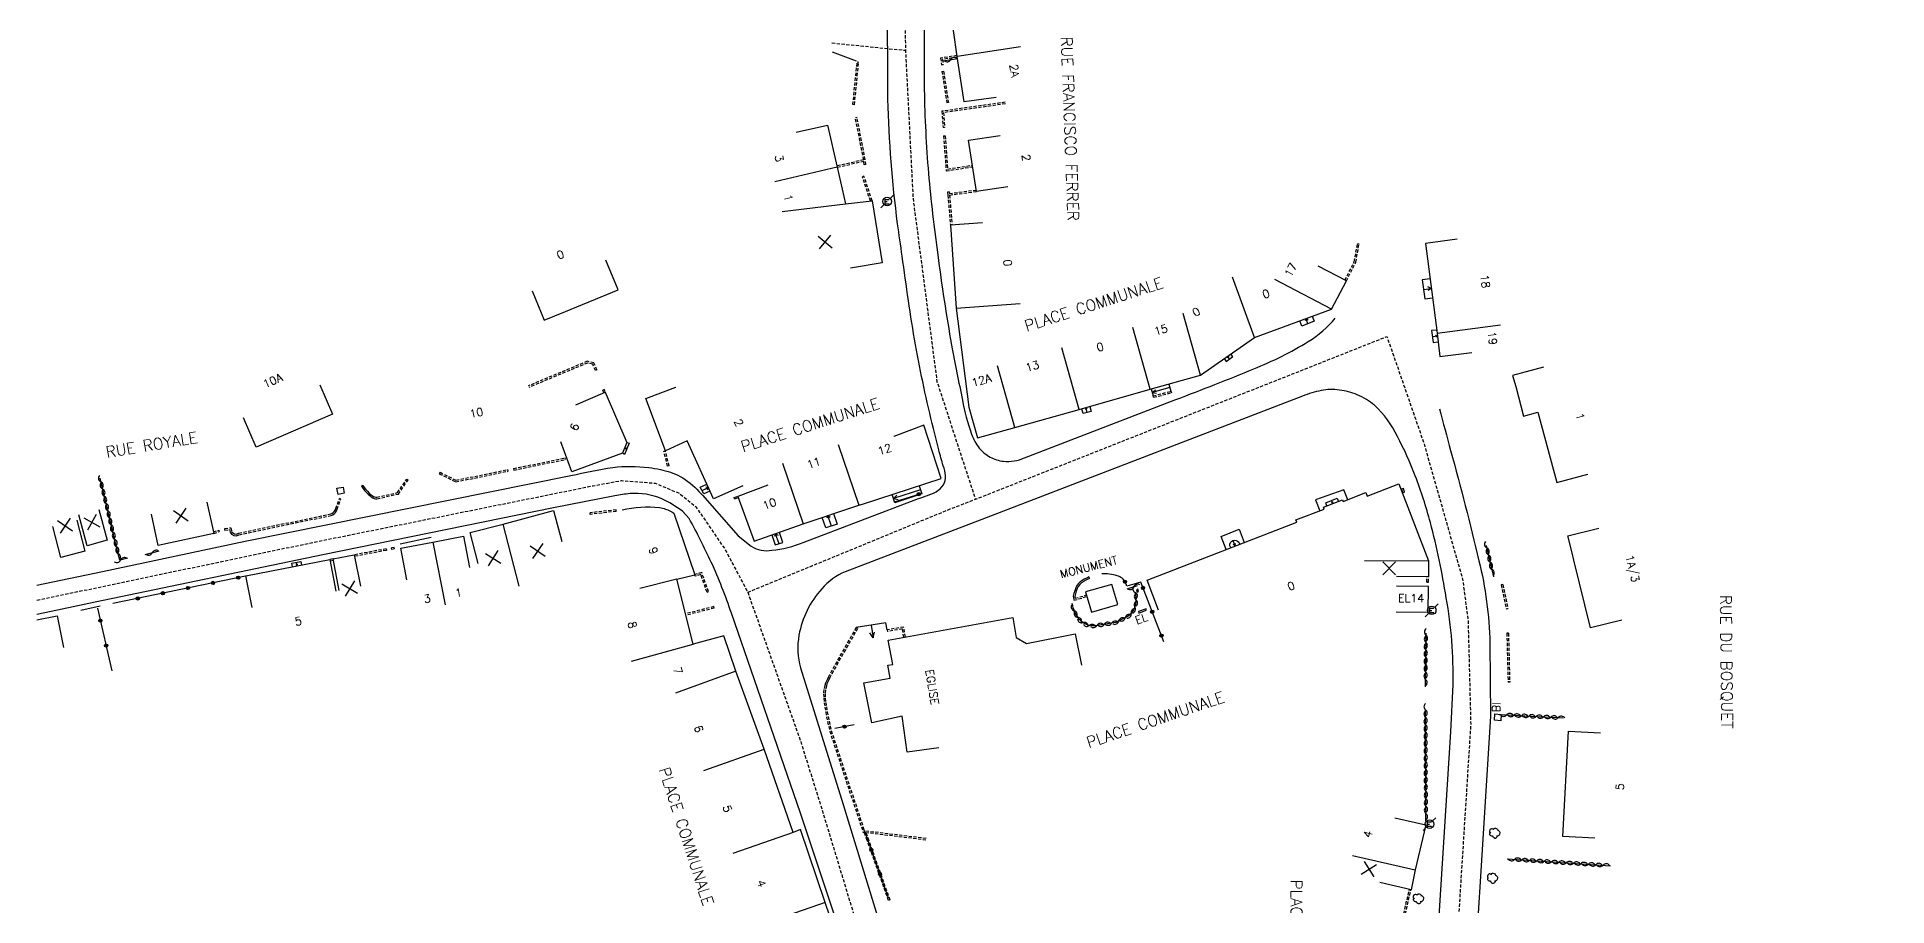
# Model space of a CAD drawing. Header units: millimetres. Extents: x 147000 to 148000, y 130000 to 131001.
# Drawn here: x 147000 to 147288.9, y 130602.6 to 130738.3 of the extents above; entities that cross this region are included whole.
import ezdxf
from ezdxf.enums import TextEntityAlignment as Align

# ---------------------------------------------------------------- set-up
doc = ezdxf.new("R2010")
doc.units = ezdxf.units.MM
doc.linetypes.add('DASHED', pattern=[0.75, 0.5, -0.25])
doc.layers.get('0').update_dxf_attribs({"linetype": 'CONTINUOUS'})
for name, color, linetype in [('W0001', 6, 'DASHED'), ('W0008', 7, 'CONTINUOUS'), ('W0100', 7, 'CONTINUOUS'), ('W0112', 1, 'DASHED'), ('W0300', 7, 'CONTINUOUS'), ('W0310', 3, 'CONTINUOUS'), ('W0322', 7, 'CONTINUOUS'), ('W0471', 7, 'CONTINUOUS'), ('W0984', 7, 'CONTINUOUS'), ('W0989', 7, 'CONTINUOUS'), ('W0991', 7, 'CONTINUOUS'), ('W1102', 7, 'CONTINUOUS')]:
    doc.layers.add(name, color=color, linetype=linetype)
doc.styles.get("Standard").update_dxf_attribs({"font": 'romans.shx', "width": 0.85})

# ---------------------------------------------------------------- blocks, each defined once
blk = doc.blocks.new('T471')
for p, q in [((-0.333334, 0.333334), (-0.333334, -0.333334)), ((-0.333334, 0.333334), (0.333334, 0.333334)), ((-0.333334, 0), (0, 0)), ((0.500001, 0.500001), (1.000002, 1.000002)), ((-0.500001, -0.500001), (-1.000002, -1.000002)), ((-0.333334, -0.333334), (0.333334, -0.333334))]:
    blk.add_line(p, q)
blk.add_ellipse((0, 0), major_axis=(0.471405, 0.471405), ratio=1, start_param=5.4977871438, end_param=11.780972451)
blk = doc.blocks.new('T300')
for p, q in [((-0.8, 0.51), (-0.86, 0.34)), ((-0.86, 0.34), (-0.86, 0.17)), ((-0.86, 0.17), (-0.74, 0.06)), ((-0.69, 0.63), (-0.8, 0.51)), ((-0.8, -0.06), (-0.74, 0.06)), ((-0.74, 0.06), (-0.69, 0.11)), ((-0.57, 0.69), (-0.69, 0.63)), ((-0.46, 0.69), (-0.57, 0.69)), ((-0.29, 0.63), (-0.46, 0.69)), ((-0.29, 0.63), (-0.17, 0.74)), ((-0.23, 0.57), (-0.29, 0.63)), ((-0.17, 0.74), (-0.06, 0.8)), ((-0.06, 0.8), (0.06, 0.8)), ((0.06, 0.8), (0.23, 0.74)), ((0.23, 0.74), (0.34, 0.63)), ((0.34, 0.63), (0.4, 0.51)), ((0.46, 0.46), (0.34, 0.46)), ((0.4, 0.51), (0.4, 0.46)), ((0.57, 0.4), (0.46, 0.46)), ((0.57, 0.4), (0.69, 0.29)), ((0.69, 0.29), (0.74, 0.17)), ((0.74, 0.06), (0.69, -0.17)), ((0.74, 0.17), (0.74, 0.06)), ((-0.8, -0.17), (-0.8, -0.06)), ((-0.8, -0.23), (-0.8, -0.17)), ((-0.74, -0.34), (-0.8, -0.23)), ((-0.69, -0.4), (-0.74, -0.34)), ((-0.51, -0.46), (-0.69, -0.4)), ((-0.4, -0.46), (-0.51, -0.46)), ((-0.4, -0.46), (-0.34, -0.46)), ((-0.34, -0.46), (-0.34, -0.4)), ((-0.34, -0.51), (-0.34, -0.46)), ((-0.29, -0.63), (-0.34, -0.51)), ((-0.17, -0.74), (-0.29, -0.63)), ((-0.06, -0.8), (-0.17, -0.74)), ((0.06, -0.8), (-0.06, -0.8)), ((0.17, -0.74), (0.06, -0.8)), ((0.23, -0.69), (0.17, -0.74)), ((0.29, -0.46), (0.23, -0.46)), ((0.29, -0.63), (0.23, -0.69)), ((0.46, -0.4), (0.29, -0.46)), ((0.34, -0.51), (0.29, -0.63)), ((0.34, -0.51), (0.34, -0.46)), ((0.57, -0.34), (0.46, -0.4)), ((0.63, -0.29), (0.57, -0.34)), ((0.69, -0.17), (0.63, -0.29))]:
    blk.add_line(p, q)
blk = doc.blocks.new('t112o')
at = {"color": 0, "linetype": 'Continuous'}
for p, q in [((-0.5, 0.5), (0.5, 0.5)), ((-0.5, -0.5), (-0.5, 0.5)), ((0.5, 0.5), (0.5, -0.5)), ((0.5, -0.5), (-0.5, -0.5))]:
    blk.add_line(p, q, dxfattribs=at)
blk = doc.blocks.new('t322o')
at = {"color": 0, "linetype": 'Continuous'}
for radius in [0.25, 0.15]:
    blk.add_circle((0, 0), radius, dxfattribs=at)
blk = doc.blocks.new('t310o')
at = {"color": 0, "linetype": 'Continuous'}
for centre, start, end in [((-0.5, 0.38), 216.8699, 323.1304), ((0.5, -0.37), 36.8699, 143.1303)]:
    blk.add_arc(centre, 0.625, start, end, dxfattribs=at)
blk = doc.blocks.new('t991o')
at = {"color": 0, "linetype": 'Continuous'}
for p, q in [((-1, 1), (1, -1)), ((-1, -1), (1, 1))]:
    blk.add_line(p, q, dxfattribs=at)

msp = doc.modelspace()

# ---------------------------------------------------------------- linework, layer by layer
at = {"layer": 'W0001'}
msp.add_line((147124.16, 130737.41), (147135.64, 130736.25), dxfattribs=at)
at = {"layer": 'W0001', "flags": 128}
for points in [[(147128.5, 130798.03), (147133.36, 130773.48), (147135.37, 130754.71), (147135.64, 130736.25), (147136.82, 130713.1), (147138.49, 130700.29), (147140.55, 130684.56), (147146.56, 130666.15), (147146.56, 130666.15)], [(147111.01, 130651.63), (147121.13, 130655.8), (147142.62, 130664.64), (147146.56, 130666.15), (147198.11, 130686.52), (147210.84, 130691.57), (147216.62, 130674.86), (147222.65, 130653.67), (147223.51, 130647.25), (147223.92, 130631.06), (147219.68, 130563.87), (147217.6, 130531.23), (147216.89, 130520.39)], [(147000, 130650.4), (147043.08, 130659.42), (147086.83, 130668.26), (147091.29, 130669.08), (147096.56, 130668.67), (147100.32, 130667.08), (147102.91, 130664.98), (147107.42, 130658.4), (147111.01, 130651.63), (147119.23, 130628.47), (147122.57, 130617.8), (147134.01, 130580.05), (147140.06, 130557.1), (147144.16, 130541.82), (147148.29, 130523.99), (147149.22, 130512.38), (147148.6, 130501.72), (147150.24, 130461.41), (147150.95, 130447.1), (147153.16, 130446.35), (147154.87, 130422.14), (147154.87, 130422.14)]]:
    msp.add_lwpolyline(points, dxfattribs=at)
at = {"layer": 'W0008'}
for p, q in [((147127.98, 130734.57), (147124.23, 130735.96)), ((147061.55, 130660.16), (147056.73, 130659.15))]:
    msp.add_line(p, q, dxfattribs=at)
at = {"layer": 'W0008', "flags": 128}
for points in [[(147173.4, 130805.66), (147154.2, 130801.66), (147140.78, 130799), (147133.88, 130797.5, 0.086), (147133.16, 130797.19, 0.1177), (147132.26, 130796.28, 0.0421), (147131.9, 130795.48, -0.0051), (147134.35, 130783.51, -0.0158), (147136.99, 130766.97, -0.0216), (147138.37, 130750.75, -0.0053), (147138.58, 130730.1, 0.0168), (147139.23, 130717.03, 0.0119), (147140.68, 130704.31, 0.0119), (147142.85, 130690.2, 0.0057), (147144.55, 130681.63, 0.0424), (147145.95, 130676.33, 0.0799), (147147.17, 130674.13, 0.0948), (147148.86, 130672.75, 0.0966), (147150.94, 130672.08, 0.1195), (147154.22, 130672.6), (147177.89, 130681.72, 0.0074), (147190.03, 130686.52, 0.0452), (147198.55, 130690.8, 0.086044), (147202.77, 130694.43, 0.056728)], [(147000, 130652.73), (147010.25, 130654.9), (147032.53, 130659.63), (147083.39, 130669.85, -0.0199), (147089.95, 130671.12, -0.0614), (147095.54, 130671.11, -0.0225), (147097.37, 130670.79, -0.069), (147100.45, 130669.72, -0.077), (147103.39, 130667.38), (147103.96, 130666.79), (147109.52, 130660.45), (147111.56, 130658.81, 0.19), (147114.79, 130658.2, 0.0705), (147119.67, 130659.41), (147137.66, 130666.27, 0.0437), (147140.44, 130667.34, 0.1261), (147141.56, 130668.41, 0.141), (147141.9, 130669.84, 0.073), (147141.53, 130671.37, -0.0042), (147140.83, 130673.89, -0.0063), (147140.01, 130677.18, -0.0149), (147137.2, 130690.27, -0.0086), (147135.13, 130704.12, -0.0024), (147134.42, 130709.17, -0.0265), (147132.9, 130728.6, 0.0011), (147132.74, 130752.81, 0.0217)], [(147216.93, 130568.19), (147220.84, 130629.86), (147221.16, 130637.21, 0.0509), (147220.09, 130650.79, 0.0264), (147217.62, 130662.51, 0.0252), (147215.26, 130669.8, 0.031), (147212.47, 130675.97, 0.0935), (147208.9, 130680.83, 0.0782), (147206.21, 130682.47, 0.0671), (147203.42, 130683.21, 0.0755), (147200.56, 130683.14, 0.047), (147197.67, 130682.25), (147147.59, 130663.02), (147126.24, 130654.84, 0.1164), (147122.58, 130652.18, 0.0699), (147120.28, 130648.8, 0.0723), (147119.01, 130644.93, 0.1181), (147119.25, 130639.82), (147125.93, 130618.48), (147136.38, 130584.38)], [(147219.04, 130680.29, -0.001145), (147220.77, 130673.75, -0.0104), (147225.21, 130656.55, -0.0529), (147226.93, 130643.71), (147227.01, 130632.25), (147223.53, 130576.53), (147222.43, 130559.54), (147220.94, 130535.35, 0.0935), (147221.12, 130531.6, 0.1585), (147223.61, 130528.57, 0.0817), (147226.69, 130527.13, 0.0522), (147230.04, 130526.56, 0.0442), (147236.29, 130526.78, 0.0282), (147251.25, 130529.28, 0.0148), (147270.74, 130534.34), (147286.55, 130538.8, 0.0214), (147313.38, 130547.9, 0.0038), (147339.88, 130558.23), (147355.93, 130564.57), (147383.97, 130575, 0.009031), (147413.03, 130585.82)], [(147100.81, 130664.28, 0.0506), (147097.57, 130666.23, 0.1197), (147092.62, 130667.04, 0.0294), (147090.27, 130666.68), (147080.66, 130664.82), (147044.62, 130657.5), (147009.08, 130650.1), (147002.2, 130648.64), (147000, 130648.17, 0.1274)], [(147000, 130564.07, 0.013057), (147001.47, 130563.91, 0.0527), (147010.52, 130564.45), (147052.98, 130570.43), (147057.87, 130571.06), (147090.09, 130575.68), (147094.3, 130576.27), (147111.16, 130578.67, 0.0247), (147116.37, 130579.58, 0.0911), (147121.1, 130581.56, 0.0731), (147123.6, 130583.94, 0.0448), (147125.56, 130586.97, 0.1555), (147126.84, 130591.73), (147126.28, 130596.09), (147119.22, 130617.13), (147108.46, 130648.36, 0.0246), (147105.31, 130656.34, 0.0146), (147101.86, 130663.16), (147100.81, 130664.28), (147100.81, 130664.28)]]:
    msp.add_lwpolyline(points, format="xyb", dxfattribs=at)
for points in [[(147204.72, 130666.09), (147204.09, 130667.65), (147199.7, 130666.08), (147200.36, 130664.36), (147200.36, 130664.36)], [(147185.74, 130658.29), (147184.94, 130660.35), (147187.74, 130661.46), (147188.54, 130659.38), (147188.54, 130659.38)]]:
    msp.add_lwpolyline(points, dxfattribs=at)
at = {"layer": 'W0100'}
for p, q in [((147216.55, 130698.93), (147217.77, 130699.08)), ((147217.77, 130699.08), (147217.21, 130699.3)), ((147217.77, 130699.08), (147217.29, 130698.73)), ((147198.2, 130694.37), (147198.06, 130694.01)), ((147198.5, 130693.57), (147198.2, 130694.37)), ((147198.2, 130694.37), (147198.54, 130694.18)), ((147217.94, 130691.56), (147218.72, 130691.66)), ((147218.72, 130691.66), (147218.43, 130691.75)), ((147218.72, 130691.66), (147218.46, 130691.49)), ((147185.94, 130688.47), (147185.91, 130688.22)), ((147186.25, 130688.04), (147185.94, 130688.47)), ((147185.94, 130688.47), (147186.19, 130688.42)), ((147176.95, 130683.58), (147174.19, 130682.81)), ((147176.79, 130684.15), (147177.11, 130683.02)), ((147174.03, 130683.39), (147174.33, 130682.31)), ((147174.19, 130682.81), (147174.7, 130683.22)), ((147174.19, 130682.81), (147174.84, 130682.73)), ((147163.81, 130680.46), (147163.76, 130680.19)), ((147164.02, 130679.71), (147163.81, 130680.46)), ((147163.81, 130680.46), (147164, 130680.26)), ((147091.8, 130674.17), (147092.01, 130674.26)), ((147092.11, 130674.04), (147091.8, 130674.17)), ((147091.8, 130674.17), (147091.88, 130673.96)), ((147103.87, 130667.52), (147104.86, 130667.97)), ((147104.86, 130667.97), (147104.37, 130667.75)), ((147104.86, 130667.97), (147104.45, 130668.06)), ((147104.86, 130667.97), (147104.66, 130667.6)), ((147137.97, 130667.64), (147133.77, 130666.25)), ((147133.77, 130666.25), (147134.3, 130666.81)), ((147133.77, 130666.25), (147134.52, 130666.12)), ((147123.53, 130663.61), (147123.37, 130663.2)), ((147124.08, 130661.98), (147123.53, 130663.61)), ((147123.53, 130663.61), (147123.9, 130663.38)), ((147202.18, 130665.96), (147202.37, 130665.48)), ((147202.37, 130665.48), (147202.19, 130665.66)), ((147202.37, 130665.48), (147202.38, 130665.73)), ((147115.35, 130660.78), (147115.18, 130660.33)), ((147115.9, 130659.22), (147115.35, 130660.78)), ((147115.35, 130660.78), (147115.76, 130660.53)), ((147186.79, 130659.7), (147187.13, 130658.83)), ((147187.13, 130658.83), (147186.83, 130659.12)), ((147187.13, 130658.83), (147187.16, 130659.25)), ((147040.61, 130655.74), (147040.46, 130655.96)), ((147040.5, 130656.3), (147040.61, 130655.74)), ((147040.61, 130655.74), (147040.67, 130656)), ((147130.27, 130646.48), (147130.58, 130644.51)), ((147130.58, 130644.51), (147130.08, 130645.29)), ((147130.58, 130644.51), (147130.8, 130645.41))]:
    msp.add_line(p, q, dxfattribs=at)
at = {"layer": 'W0100', "flags": 128}
for points in [[(147149.78, 130728.89), (147144.83, 130728.19), (147143.7, 130735.31), (147142.55, 130743.42), (147141.71, 130750.19), (147146.66, 130750.89), (147146.66, 130750.89)], [(147118.58, 130723.46), (147123.45, 130724.59), (147124.97, 130717.99), (147126.29, 130712.26), (147130.42, 130712.76), (147132.02, 130703.06), (147127.08, 130702.25), (147127.08, 130702.25)], [(147151.65, 130714.95), (147146.71, 130714.2), (147145.49, 130722.22), (147150.43, 130722.97), (147150.43, 130722.97)], [(147147.65, 130709.31), (147142.66, 130708.96), (147143.56, 130696.01), (147145.54, 130680.54), (147146.89, 130675.73), (147152.7, 130677.36), (147162.75, 130680.15), (147173.86, 130683.34), (147181.74, 130685.51), (147190.14, 130691.42), (147202.19, 130695.83), (147204.5, 130700.25), (147200.07, 130702.56), (147200.07, 130702.56)], [(147221.82, 130706.74), (147216.86, 130706.1), (147218.66, 130692.1), (147219.12, 130688.44), (147224.08, 130689.05), (147224.08, 130689.05)], [(147077.32, 130698.72), (147079.23, 130694.1), (147082.55, 130695.48), (147090.76, 130698.87), (147088.85, 130703.49), (147088.85, 130703.49)], [(147217.58, 130700.57), (147216.33, 130700.41), (147216.78, 130697.45), (147217.96, 130697.6), (147217.96, 130697.6)], [(147199.18, 130694.73), (147199.46, 130693.97), (147197.53, 130693.17), (147197.22, 130694.01), (147197.22, 130694.01)], [(147218.6, 130692.58), (147217.82, 130692.48), (147218.05, 130690.64), (147218.83, 130690.74), (147218.83, 130690.74)], [(147185.43, 130688.11), (147185.74, 130687.66), (147186.75, 130688.42), (147186.46, 130688.83), (147186.46, 130688.83)], [(147235.3, 130686.79), (147230.47, 130685.48), (147230.95, 130683.74), (147232.19, 130679.15), (147234.41, 130679.76), (147237.39, 130668.78), (147242.22, 130670.09), (147242.22, 130670.09)], [(147044.15, 130684.03), (147046.14, 130679.44), (147034.21, 130674.29), (147032.23, 130678.88), (147032.23, 130678.88)], [(147110.22, 130668.26), (147105.66, 130666.21), (147101.56, 130675.29), (147098.15, 130673.71), (147095.11, 130681.9), (147099.79, 130683.64), (147099.79, 130683.64)], [(147084.17, 130680.91), (147088.76, 130682.88), (147092.14, 130675), (147091.45, 130673.34), (147083.54, 130670.42), (147081.81, 130675.11), (147081.81, 130675.11)], [(147164.41, 130680.63), (147164.64, 130679.86), (147163.41, 130679.55), (147163.2, 130680.28), (147163.2, 130680.28)], [(147092.14, 130675), (147092.49, 130674.91), (147091.74, 130673.17), (147091.45, 130673.34), (147091.45, 130673.34)], [(147105.11, 130667.42), (147104.15, 130666.98), (147103.59, 130668.06), (147104.61, 130668.52), (147104.61, 130668.52)], [(147137.76, 130668.27), (147138.18, 130667.01), (147133.97, 130665.62), (147133.56, 130666.89), (147133.56, 130666.89)], [(147175.18, 130648.84), (147173.38, 130653.5), (147196.75, 130662.56), (147196.61, 130662.94), (147201.02, 130664.61), (147200.91, 130664.91), (147203.89, 130666.07), (147204.01, 130665.81), (147207.52, 130667.23), (147207.75, 130666.65), (147212.7, 130668.54), (147217.34, 130656.54), (147217.32, 130654.04), (147212.32, 130654.07), (147212.32, 130654.07)], [(147201.46, 130665.13), (147201.28, 130665.59), (147203.08, 130666.33), (147203.28, 130665.83), (147203.28, 130665.83)], [(147009.68, 130664.58), (147010.97, 130659.75), (147007.81, 130658.9), (147006.52, 130663.74), (147006.52, 130663.74)], [(147026.54, 130665.69), (147027.61, 130660.81), (147018.93, 130658.92), (147017.87, 130663.81), (147017.87, 130663.81)], [(147068.92, 130656.11), (147067.65, 130660.95), (147072.79, 130662.28), (147080.69, 130664.38), (147081.96, 130659.54), (147081.96, 130659.54)], [(147124.4, 130663.91), (147124.97, 130662.26), (147123.18, 130661.7), (147122.63, 130663.31), (147122.63, 130663.31)], [(147006.22, 130662.89), (147007.48, 130658.06), (147003.72, 130657.07), (147002.46, 130661.91), (147002.46, 130661.91)], [(147057.77, 130653.59), (147056.82, 130658.5), (147061.84, 130659.47), (147066.61, 130660.4), (147067.56, 130655.49), (147067.56, 130655.49)], [(147114.78, 130660.58), (147115.31, 130659.05), (147116.49, 130659.39), (147115.94, 130660.99), (147115.94, 130660.99)], [(147247.51, 130647.28), (147242.65, 130646.07), (147240.03, 130656.64), (147239.74, 130657.79), (147239.08, 130660.45), (147243.94, 130661.66), (147243.94, 130661.66)], [(147047.2, 130651.93), (147046.25, 130656.84), (147049.54, 130657.48), (147050.5, 130652.57), (147050.5, 130652.57)], [(147033.59, 130649.28), (147032.64, 130654.19), (147045.73, 130656.74), (147046.69, 130651.83), (147046.69, 130651.83)], [(147039.92, 130655.6), (147039.81, 130656.16), (147041.19, 130656.44), (147041.3, 130655.87), (147041.3, 130655.87)], [(147114.8, 130595.75), (147116.42, 130591.02), (147126.1, 130594.33), (147123.12, 130603.22), (147119.27, 130614.57), (147118.12, 130614.15), (147113.56, 130627.14), (147109.12, 130639.3), (147107.27, 130644.85), (147102.49, 130643.54), (147099.94, 130653.67), (147102.72, 130654.38), (147102.72, 130654.38)], [(147167.89, 130652.87), (147163.78, 130651.71), (147164.71, 130648.54), (147168.82, 130649.7), (147167.89, 130652.87), (147167.89, 130652.87)], [(147172.05, 130651.74), (147171.93, 130652.11), (147171.73, 130652.03), (147171.85, 130651.67), (147172.05, 130651.74), (147172.05, 130651.74)], [(147212.29, 130648.58), (147217.29, 130648.53), (147217.33, 130652.55), (147212.33, 130652.6), (147212.33, 130652.6)], [(147172.08, 130648.38), (147173.24, 130648.82), (147173.21, 130649.05), (147172.05, 130648.61), (147172.08, 130648.38), (147172.08, 130648.38)], [(147000, 130647.31), (147003.16, 130647.94), (147004.13, 130643.03), (147004.13, 130643.03)], [(147132.78, 130645.76), (147132.59, 130646.85), (147127.94, 130646.12), (147127.94, 130646.12)], [(147140.83, 130627.35), (147135.88, 130626.69), (147135.12, 130632.3), (147130.39, 130631.27), (147129.15, 130637.51), (147133.27, 130638.23), (147132.9, 130640.23), (147133.67, 130640.36), (147132.95, 130644.15), (147152.43, 130647.7), (147152.94, 130644.58), (147154.56, 130643.61), (147162.12, 130645.13), (147163.11, 130640.23), (147163.11, 130640.23)], [(147243.3, 130613.22), (147238.31, 130613.48), (147239.18, 130629.97), (147244.17, 130629.7), (147244.17, 130629.7)], [(147212.05, 130616.42), (147216.92, 130615.3), (147215.22, 130608.31), (147214.6, 130605.18), (147209.72, 130606.3), (147209.72, 130606.3)]]:
    msp.add_lwpolyline(points, dxfattribs=at)
for points in [[(147114.13, 130668.33), (147109.44, 130666.61), (147112.02, 130659.59), (147119.65, 130662.31), (147128.38, 130665.24, -0.0375), (147128.55, 130665.28, 0.0182), (147128.94, 130665.37), (147141.23, 130669.41), (147138.53, 130677.7), (147133.84, 130675.98), (147133.84, 130675.98)], [(147091.4, 130664.49, -0.0898), (147097.23, 130664.87, -0.0409), (147098.18, 130664.62, -0.0379), (147099.48, 130664.01), (147102.72, 130654.38), (147102.72, 130654.38)], [(147186.43, 130658.56), (147186.29, 130658.9, -0.7471), (147187.7, 130659.45), (147187.84, 130659.11), (147187.84, 130659.11)]]:
    msp.add_lwpolyline(points, format="xyb", dxfattribs=at)
msp.add_lwpolyline([(147213.56, 130667.27), (147213.4, 130667.82), (147213.11, 130667.74), (147213.11, 130667.74), (147213.27, 130667.19)], close=True, dxfattribs=at)
at = {"layer": 'W0112'}
for p, q in [((147127.43, 130727.77), (147128.09, 130734.43)), ((147127.67, 130727.75), (147128.34, 130734.4)), ((147128.09, 130734.43), (147128.34, 130734.4)), ((147143.68, 130735.44), (147141.12, 130735.04)), ((147141.12, 130735.04), (147141.28, 130734.01)), ((147141.28, 130734.01), (147141.53, 130734.05)), ((147141.34, 130732.95), (147141.58, 130732.99)), ((147141.34, 130732.95), (147142.1, 130728.06)), ((147143.72, 130735.19), (147141.41, 130734.83)), ((147141.41, 130734.83), (147141.53, 130734.05)), ((147141.58, 130732.99), (147142.35, 130728.1)), ((147127.67, 130727.75), (147127.43, 130727.77)), ((147151.21, 130728.14), (147141.31, 130726.74)), ((147151.24, 130727.89), (147141.57, 130726.52)), ((147142.35, 130728.1), (147142.1, 130728.06)), ((147128.07, 130725.74), (147127.82, 130725.69)), ((147129.12, 130719.15), (147127.82, 130725.69)), ((147129.36, 130719.2), (147128.07, 130725.74)), ((147141.31, 130726.74), (147141.51, 130724.18)), ((147141.75, 130724.2), (147141.51, 130724.18)), ((147141.57, 130726.52), (147141.75, 130724.2)), ((147141.59, 130722.89), (147141.84, 130722.9)), ((147141.59, 130722.89), (147142, 130717.43)), ((147141.84, 130722.9), (147142.23, 130717.72)), ((147129.12, 130719.15), (147124.93, 130718.18)), ((147129.15, 130718.9), (147124.98, 130717.94)), ((147129.21, 130718.37), (147129.15, 130718.9)), ((147129.46, 130718.4), (147129.21, 130718.37)), ((147129.46, 130718.4), (147129.36, 130719.2)), ((147142.23, 130717.72), (147146.08, 130718.31)), ((147129.15, 130716.6), (147128.91, 130716.52)), ((147130.17, 130712.73), (147128.91, 130716.52)), ((147130.42, 130712.76), (147129.15, 130716.6)), ((147142, 130717.43), (147146.12, 130718.06)), ((147142.48, 130714.14), (147142.23, 130714.12)), ((147142.23, 130714.12), (147142.27, 130713.63)), ((147142.27, 130713.63), (147142.66, 130708.96)), ((147142.48, 130714.14), (147142.5, 130713.91)), ((147142.5, 130713.91), (147146.67, 130714.44)), ((147142.52, 130713.66), (147146.71, 130714.2)), ((147142.52, 130713.66), (147142.92, 130708.98)), ((147205.73, 130703.25), (147206.25, 130706.1)), ((147205.97, 130703.17), (147206.49, 130706.06)), ((147206.25, 130706.1), (147206.49, 130706.06)), ((147204.28, 130700.36), (147205.73, 130703.25)), ((147204.5, 130700.25), (147205.97, 130703.17)), ((147085.95, 130687.7), (147076.72, 130683.85)), ((147085.97, 130687.43), (147076.82, 130683.62)), ((147086.98, 130687.45), (147085.95, 130687.7)), ((147086.8, 130687.23), (147085.97, 130687.43)), ((147087.22, 130686.24), (147086.8, 130687.23)), ((147087.45, 130686.34), (147086.98, 130687.45)), ((147087.45, 130686.34), (147087.22, 130686.24)), ((147088.63, 130683.28), (147088.39, 130683.2)), ((147088.53, 130682.79), (147088.39, 130683.2)), ((147088.76, 130682.88), (147088.63, 130683.28)), ((147174.33, 130682.31), (147177.11, 130683.02)), ((147174.39, 130682.07), (147174.33, 130682.31)), ((147174.39, 130682.07), (147177.17, 130682.78)), ((147177.11, 130683.02), (147177.17, 130682.78)), ((147074.43, 130670.95), (147082.47, 130672.61)), ((147074.48, 130670.7), (147082.52, 130672.37)), ((147082.52, 130672.37), (147082.47, 130672.61)), ((147097.91, 130673.65), (147098.15, 130673.71)), ((147098.49, 130671.32), (147097.91, 130673.65)), ((147098.73, 130671.38), (147098.15, 130673.71)), ((147056.29, 130667.19), (147057.75, 130669.3)), ((147056.44, 130666.97), (147057.95, 130669.16)), ((147057.75, 130669.3), (147057.95, 130669.16)), ((147062.95, 130670.37), (147062.83, 130670.15)), ((147062.83, 130670.15), (147065.41, 130668.87)), ((147062.95, 130670.37), (147065.44, 130669.13)), ((147065.41, 130668.87), (147073.57, 130670.53)), ((147065.44, 130669.13), (147073.52, 130670.78)), ((147073.57, 130670.53), (147073.52, 130670.78)), ((147074.43, 130670.95), (147074.48, 130670.7)), ((147098.73, 130671.38), (147098.49, 130671.32)), ((147046.66, 130664.69), (147047.23, 130666.25)), ((147046.89, 130664.61), (147047.46, 130666.17)), ((147047.46, 130666.17), (147047.23, 130666.25)), ((147050.88, 130668.3), (147050.68, 130668.15)), ((147050.68, 130668.15), (147050.92, 130667.84)), ((147050.88, 130668.3), (147051.11, 130668)), ((147050.92, 130667.84), (147051.16, 130667.54)), ((147051.11, 130668), (147051.35, 130667.7)), ((147051.16, 130667.54), (147051.42, 130667.24)), ((147051.35, 130667.7), (147051.6, 130667.41)), ((147051.42, 130667.24), (147051.7, 130666.95)), ((147051.6, 130667.41), (147051.87, 130667.13)), ((147051.7, 130666.95), (147052.01, 130666.68)), ((147051.87, 130667.13), (147052.17, 130666.87)), ((147052.01, 130666.68), (147052.21, 130666.52)), ((147052.17, 130666.87), (147052.36, 130666.72)), ((147052.21, 130666.52), (147052.43, 130666.38)), ((147052.36, 130666.72), (147052.55, 130666.6)), ((147052.43, 130666.38), (147052.65, 130666.28)), ((147052.55, 130666.6), (147052.73, 130666.52)), ((147052.65, 130666.28), (147052.87, 130666.23)), ((147052.73, 130666.52), (147052.9, 130666.48)), ((147052.87, 130666.23), (147053.1, 130666.24)), ((147052.9, 130666.48), (147053.05, 130666.49)), ((147053.05, 130666.49), (147056.29, 130667.19)), ((147053.1, 130666.24), (147056.44, 130666.97)), ((147108.86, 130666.43), (147109.43, 130666.64)), ((147108.95, 130666.2), (147108.86, 130666.43)), ((147108.95, 130666.2), (147109.51, 130666.4)), ((147109.43, 130666.64), (147109.44, 130666.61)), ((147031.5, 130660.86), (147045.88, 130663.87)), ((147031.53, 130660.61), (147045.93, 130663.63)), ((147045.88, 130663.87), (147046.07, 130663.94)), ((147045.93, 130663.63), (147046.19, 130663.72)), ((147046.07, 130663.94), (147046.25, 130664.07)), ((147046.19, 130663.72), (147046.42, 130663.89)), ((147046.25, 130664.07), (147046.42, 130664.26)), ((147046.42, 130664.26), (147046.55, 130664.47)), ((147046.42, 130663.89), (147046.61, 130664.1)), ((147046.55, 130664.47), (147046.66, 130664.69)), ((147046.61, 130664.1), (147046.77, 130664.35)), ((147046.77, 130664.35), (147046.89, 130664.61)), ((147090.46, 130664.51), (147086.38, 130664.04)), ((147086.41, 130663.8), (147086.38, 130664.04)), ((147090.48, 130664.26), (147086.41, 130663.8)), ((147090.48, 130664.26), (147090.46, 130664.51)), ((147027.55, 130661.05), (147028.38, 130661.33)), ((147027.61, 130660.81), (147028.46, 130661.1)), ((147028.38, 130661.33), (147028.46, 130661.1)), ((147029.33, 130661.6), (147030.28, 130661.7)), ((147029.35, 130661.35), (147029.33, 130661.6)), ((147029.35, 130661.35), (147030.08, 130661.43)), ((147030.08, 130661.43), (147030.16, 130661.03)), ((147030.16, 130661.03), (147030.39, 130660.7)), ((147030.28, 130661.7), (147030.39, 130661.13)), ((147030.39, 130661.13), (147030.56, 130660.89)), ((147030.39, 130660.7), (147030.74, 130660.5)), ((147030.56, 130660.89), (147030.82, 130660.74)), ((147030.74, 130660.5), (147031.15, 130660.47)), ((147030.82, 130660.74), (147031.11, 130660.72)), ((147031.11, 130660.72), (147031.5, 130660.86)), ((147031.15, 130660.47), (147031.53, 130660.61)), ((147054.54, 130658.42), (147049.54, 130657.47)), ((147054.58, 130658.17), (147049.59, 130657.23)), ((147054.54, 130658.42), (147054.58, 130658.17)), ((147055.79, 130658.64), (147055.37, 130658.55)), ((147055.42, 130658.31), (147055.37, 130658.55)), ((147055.83, 130658.39), (147055.42, 130658.31)), ((147055.83, 130658.39), (147055.79, 130658.64)), ((147046.01, 130656.78), (147045.73, 130656.74)), ((147046.06, 130656.53), (147045.78, 130656.5)), ((147046.25, 130656.84), (147046.01, 130656.78)), ((147046.3, 130656.59), (147046.06, 130656.53)), ((147103.82, 130654.7), (147102.73, 130654.4)), ((147104.89, 130651.73), (147103.82, 130654.7)), ((147102.8, 130654.16), (147102.73, 130654.4)), ((147103.66, 130654.39), (147102.8, 130654.16)), ((147104.65, 130651.64), (147103.66, 130654.39)), ((147104.65, 130651.64), (147104.89, 130651.73)), ((147162.07, 130651.88), (147161.95, 130651.45)), ((147162.23, 130652.3), (147162.07, 130651.88)), ((147162.31, 130651.81), (147162.19, 130651.38)), ((147162.42, 130652.68), (147162.23, 130652.3)), ((147162.46, 130652.2), (147162.31, 130651.81)), ((147162.66, 130653.02), (147162.42, 130652.68)), ((147162.63, 130652.55), (147162.46, 130652.2)), ((147162.85, 130652.85), (147162.63, 130652.55)), ((147162.93, 130653.27), (147162.66, 130653.02)), ((147163.09, 130653.08), (147162.85, 130652.85)), ((147163.23, 130653.49), (147162.93, 130653.27)), ((147163.37, 130653.28), (147163.09, 130653.08)), ((147163.57, 130653.69), (147163.23, 130653.49)), ((147163.68, 130653.46), (147163.37, 130653.28)), ((147163.92, 130653.86), (147163.57, 130653.69)), ((147164.03, 130653.64), (147163.68, 130653.46)), ((147164.29, 130654.03), (147163.92, 130653.86)), ((147164.39, 130653.8), (147164.03, 130653.64)), ((147164.39, 130653.8), (147164.29, 130654.03)), ((147217.06, 130653.23), (147217.07, 130654.05)), ((147217.06, 130653.23), (147217.31, 130653.23)), ((147217.31, 130653.23), (147217.32, 130654.04)), ((147228.95, 130652.84), (147228.7, 130652.78)), ((147228.7, 130652.78), (147229.49, 130649.04)), ((147228.95, 130652.84), (147229.74, 130649.09)), ((147105.7, 130649.39), (147101.3, 130648.28)), ((147105.76, 130649.15), (147101.36, 130648.04)), ((147105.76, 130649.15), (147105.7, 130649.39)), ((147161.95, 130651.45), (147161.84, 130651)), ((147161.84, 130651), (147161.96, 130650.38)), ((147161.96, 130650.38), (147163.99, 130650.98)), ((147162.19, 130651.38), (147162.09, 130650.99)), ((147162.09, 130650.99), (147162.15, 130650.69)), ((147162.15, 130650.69), (147163.92, 130651.22)), ((147229.49, 130649.04), (147229.74, 130649.09)), ((147127.94, 130646.12), (147127.56, 130645.46)), ((147128.16, 130645.99), (147127.78, 130645.33)), ((147128.16, 130645.99), (147127.94, 130646.12)), ((147135.35, 130646.21), (147132.78, 130645.76)), ((147135.15, 130645.92), (147132.83, 130645.51)), ((147135.39, 130644.6), (147135.15, 130645.92)), ((147135.63, 130644.64), (147135.35, 130646.21)), ((147126.42, 130643.46), (147126.04, 130642.8)), ((147126.63, 130643.34), (147126.25, 130642.67)), ((147126.8, 130644.13), (147126.42, 130643.46)), ((147127.01, 130644), (147126.63, 130643.34)), ((147127.18, 130644.79), (147126.8, 130644.13)), ((147127.4, 130644.67), (147127.01, 130644)), ((147127.56, 130645.46), (147127.18, 130644.79)), ((147127.78, 130645.33), (147127.4, 130644.67)), ((147132.78, 130645.76), (147132.83, 130645.51)), ((147229.56, 130645.23), (147229.76, 130637.61)), ((147229.81, 130645.23), (147229.56, 130645.23)), ((147229.81, 130645.23), (147230.01, 130637.62)), ((147124.9, 130640.78), (147124.52, 130640.11)), ((147125.12, 130640.66), (147124.74, 130639.99)), ((147125.28, 130641.46), (147124.9, 130640.78)), ((147125.5, 130641.33), (147125.12, 130640.66)), ((147125.66, 130642.13), (147125.28, 130641.46)), ((147125.87, 130642), (147125.5, 130641.33)), ((147126.04, 130642.8), (147125.66, 130642.13)), ((147126.25, 130642.67), (147125.87, 130642)), ((147123.15, 130637.43), (147123.04, 130637.09)), ((147123.28, 130637.76), (147123.15, 130637.43)), ((147123.44, 130638.09), (147123.28, 130637.76)), ((147123.38, 130637.34), (147123.28, 130637.02)), ((147123.51, 130637.66), (147123.38, 130637.34)), ((147123.61, 130638.42), (147123.44, 130638.09)), ((147123.66, 130637.98), (147123.51, 130637.66)), ((147123.78, 130638.74), (147123.61, 130638.42)), ((147123.83, 130638.3), (147123.66, 130637.98)), ((147124.15, 130639.43), (147123.78, 130638.74)), ((147124, 130638.62), (147123.83, 130638.3)), ((147124.37, 130639.31), (147124, 130638.62)), ((147124.52, 130640.11), (147124.15, 130639.43)), ((147124.74, 130639.99), (147124.37, 130639.31)), ((147230.01, 130637.62), (147229.76, 130637.61)), ((147122.9, 130636.43), (147122.85, 130635.76)), ((147122.85, 130635.76), (147122.87, 130635.08)), ((147122.87, 130635.08), (147122.94, 130634.39)), ((147123.04, 130637.09), (147122.9, 130636.43)), ((147122.94, 130634.39), (147123.05, 130633.71)), ((147123.15, 130636.4), (147123.1, 130635.76)), ((147123.1, 130635.76), (147123.12, 130635.1)), ((147123.12, 130635.1), (147123.19, 130634.43)), ((147123.28, 130637.02), (147123.15, 130636.4)), ((147123.19, 130634.43), (147123.29, 130633.75)), ((147123.05, 130633.71), (147123.18, 130632.94)), ((147123.18, 130632.94), (147123.33, 130632.18)), ((147123.29, 130633.75), (147123.42, 130632.99)), ((147123.33, 130632.18), (147123.48, 130631.43)), ((147123.42, 130632.99), (147123.57, 130632.23)), ((147123.57, 130632.23), (147123.73, 130631.49)), ((147123.73, 130631.49), (147123.89, 130630.75)), ((147123.48, 130631.43), (147123.65, 130630.69)), ((147123.65, 130630.69), (147123.82, 130629.95)), ((147123.82, 130629.95), (147129.03, 130614.14)), ((147123.89, 130630.75), (147124.06, 130630)), ((147124.05, 130630.03), (147129.22, 130614.37)), ((147129.19, 130614.12), (147129.03, 130614.14)), ((147138.87, 130613.19), (147129.22, 130614.37)), ((147129.19, 130614.12), (147129.52, 130613.2)), ((147129.47, 130614.09), (147129.75, 130613.28)), ((147138.84, 130612.94), (147129.47, 130614.09)), ((147129.52, 130613.2), (147132.97, 130603.5)), ((147129.75, 130613.28), (147133.21, 130603.59)), ((147133.21, 130603.59), (147132.97, 130603.5)), ((147212.95, 130599.24), (147214.35, 130605.24)), ((147213.19, 130599.19), (147214.59, 130605.18))]:
    msp.add_line(p, q, dxfattribs=at)
at = {"layer": 'W0310'}
for p, q in [((147141.55, 130734.62), (147143.75, 130734.97)), ((147016.89, 130657.52), (147019.07, 130658.08)), ((147226.35, 130658.96), (147227.49, 130654.06)), ((147171.82, 130652.64), (147170.19, 130652.14)), ((147216.86, 130636.88), (147216.94, 130645.27)), ((147216.93, 130615.94), (147216.87, 130633.29)), ((147228.37, 130632.54), (147238.35, 130632.01))]:
    msp.add_line(p, q, dxfattribs=at)
at = {"layer": 'W0310', "flags": 128}
for points in [[(147014.15, 130656.97), (147012.93, 130656.63), (147012.18, 130659.74), (147009.84, 130669.46), (147009.84, 130669.46)], [(147229.62, 130609.99), (147235.76, 130609.59), (147245.74, 130608.94), (147245.74, 130608.94)]]:
    msp.add_lwpolyline(points, dxfattribs=at)
msp.add_lwpolyline([(147171.49, 130651.66, -0.0835), (147171.58, 130649.84, -0.2277), (147170.12, 130647.73), (147168.48, 130646.91), (147165.21, 130646.41, -0.2364), (147162.83, 130647.37, -0.1206), (147161.68, 130649.86), (147161.68, 130649.86)], format="xyb", dxfattribs=at)
at = {"layer": 'W0322'}
for p, q in [((147133.91, 130665.75), (147138.11, 130667.08)), ((147032.58, 130654.15), (147011.83, 130649.86)), ((147009.86, 130649.47), (147006.84, 130648.78)), ((147009.46, 130649.15), (147011.68, 130639.39)), ((147127.65, 130630.93), (147124.62, 130630.38))]:
    msp.add_line(p, q, dxfattribs=at)
at = {"layer": 'W0322', "flags": 128}
msp.add_lwpolyline([(147176, 130643.87), (147172.39, 130653.2), (147170.19, 130652.57), (147169.99, 130653.16, 0.2233), (147168.7, 130654.21, 0.0837), (147166.31, 130654.52), (147166.31, 130654.52)], format="xyb", dxfattribs=at)
msp.add_lwpolyline([(147133.01, 130603.87), (147129.64, 130613.27), (147129.2, 130614.49), (147129.2, 130614.49)], dxfattribs=at)
at = {"layer": 'W1102'}
for p, q in [((147153.59, 130736.8), (147143.7, 130735.31)), ((147124.97, 130717.99), (147115.23, 130715.74)), ((147116.36, 130711.07), (147126.29, 130712.26)), ((147190.14, 130691.42), (147186.7, 130700.81)), ((147202.19, 130695.83), (147193.33, 130700.47)), ((147143.56, 130696.01), (147153.54, 130696.7)), ((147181.74, 130685.51), (147179.03, 130695.14)), ((147173.86, 130683.34), (147171.16, 130692.97)), ((147218.66, 130692.1), (147228.58, 130693.37)), ((147162.75, 130680.15), (147160.04, 130689.78)), ((147152.7, 130677.36), (147150, 130686.99)), ((147125.15, 130674.71), (147128.38, 130665.24)), ((147116.42, 130671.78), (147119.65, 130662.31)), ((147075.33, 130652.61), (147072.79, 130662.28)), ((147061.84, 130659.47), (147063.75, 130649.66)), ((147207.34, 130656.6), (147217.34, 130656.54)), ((147099.94, 130653.67), (147094.16, 130652.2)), ((147092.85, 130640.9), (147102.49, 130643.54)), ((147109.12, 130639.3), (147099.73, 130635.87)), ((147104.13, 130623.82), (147113.56, 130627.14)), ((147118.12, 130614.15), (147108.69, 130610.83)), ((147205.48, 130610.55), (147215.22, 130608.31)), ((147123.12, 130603.22), (147113.69, 130599.91))]:
    msp.add_line(p, q, dxfattribs=at)

# ---------------------------------------------------------------- block references
at = {"layer": 'W0112'}
for p, rotation in [((147047.41, 130667.48), 11.45229999999999), ((147228.16, 130632.11), 85.7108)]:
    msp.add_blockref('t112o', p, dxfattribs=dict(at, rotation=rotation))
at = {"layer": 'W0300'}
for p in [(147227.73, 130614.01), (147227.38, 130606.96), (147215.81, 130603.77)]:
    msp.add_blockref('T300', p, dxfattribs=at)
at = {"layer": 'W0310'}
for p, rotation in [((147142.69, 130734.8), 9.022019516009884), ((147009.98, 130668.87), 103.536805405311), ((147010.25, 130667.75), 103.536805405311), ((147010.52, 130666.63), 103.536805405311), ((147010.79, 130665.5), 103.536805405311), ((147011.06, 130664.38), 103.536805405311), ((147011.33, 130663.26), 103.536805405311), ((147011.6, 130662.14), 103.536805405311), ((147011.87, 130661.01), 103.536805405311), ((147012.14, 130659.89), 103.536805405311), ((147012.41, 130658.77), 103.5380469492754), ((147012.69, 130657.64), 103.5380469492754), ((147018.01, 130657.81), 14.19268122706173), ((147226.44, 130658.56), 283.1445158422866), ((147226.7, 130657.44), 283.1445158422866), ((147013.04, 130656.66), 195.4892368676036), ((147226.96, 130656.31), 283.1445158422866), ((147227.23, 130655.19), 283.1445158422866), ((147171.3, 130652.48), 197.2315132509869), ((147171.5, 130651.62), 282.030229029864), ((147162.01, 130648.76), 112.4224269961595), ((147170.88, 130648.34), 228.4915189292796), ((147171.46, 130649.33), 250.8583275659208), ((147171.62, 130650.47), 269.9731672634241), ((147162.56, 130647.74), 123.9077524648741), ((147163.35, 130646.91), 145.3352029899381), ((147164.4, 130646.46), 168.3609156768069), ((147165.55, 130646.46), 188.7812045008525), ((147166.69, 130646.64), 188.7812045008525), ((147167.83, 130646.81), 188.7812045008525), ((147168.93, 130647.14), 206.5594603905648), ((147169.96, 130647.65), 206.5594603905648), ((147216.94, 130644.96), 89.47216665528042), ((147216.91, 130642.65), 89.47216665528042), ((147216.92, 130643.81), 89.47216665528042), ((147216.88, 130639.19), 89.47216665528042), ((147216.89, 130640.34), 89.47216665528042), ((147216.9, 130641.5), 89.47216665528042), ((147216.87, 130638.03), 89.47216665528042), ((147216.87, 130633.27), 90.19755036604303), ((147216.88, 130632.11), 90.19755036604303), ((147216.88, 130630.96), 90.19755036604303), ((147229.52, 130632.48), 356.9636333302616), ((147230.68, 130632.42), 356.9636333302616), ((147231.83, 130632.36), 356.9636333302616), ((147232.98, 130632.3), 356.9636333302616), ((147234.14, 130632.24), 356.9636333302616), ((147235.29, 130632.18), 356.9636333302616), ((147236.44, 130632.12), 356.9636333302616), ((147237.6, 130632.05), 356.9636333302616), ((147216.89, 130629.8), 90.19755036604303), ((147216.89, 130628.65), 90.19755036604303), ((147216.89, 130627.49), 90.19755036604303), ((147216.9, 130626.34), 90.19755036604303), ((147216.9, 130625.18), 90.19755036604303), ((147216.91, 130624.03), 90.19755036604303), ((147216.91, 130622.87), 90.19755036604303), ((147216.91, 130621.72), 90.19755036604303), ((147216.92, 130620.56), 90.19755036604303), ((147216.92, 130619.41), 90.19755036604303), ((147216.93, 130618.25), 90.19755036604303), ((147216.93, 130617.1), 90.19755036604303), ((147230.77, 130609.92), 356.2598837519045), ((147231.92, 130609.84), 356.2598837519045), ((147233.08, 130609.77), 356.2598837519045), ((147234.23, 130609.69), 356.2598837519045), ((147235.38, 130609.62), 356.2598837519045), ((147236.53, 130609.54), 356.2593681090718), ((147237.69, 130609.47), 356.2593681090718), ((147238.84, 130609.39), 356.2593681090718), ((147239.99, 130609.32), 356.2593681090718), ((147241.14, 130609.24), 356.2593681090718), ((147242.3, 130609.17), 356.2593681090718), ((147243.45, 130609.09), 356.2593681090718), ((147244.6, 130609.02), 356.2593681090718)]:
    msp.add_blockref('t310o', p, dxfattribs=dict(at, rotation=rotation))
at = {"layer": 'W0322'}
for p, rotation in [((147137.72, 130666.95), 17.57382208617266), ((147019.66, 130651.48), 191.6925282771967), ((147023.58, 130652.29), 191.6925282771967), ((147027.49, 130653.1), 191.6925282771967), ((147031.41, 130653.91), 191.6925282771967), ((147169.92, 130653.29), 119.7479514114207), ((147172.73, 130652.32), 111.1450405492561), ((147015.74, 130650.67), 191.6925282771967), ((147174.18, 130648.59), 111.1450405492561), ((147009.9, 130647.2), 282.8246842459995), ((147010.79, 130643.3), 282.8246842459995), ((147175.62, 130644.86), 111.1450405492561), ((147126.13, 130630.65), 109.7552324113892), ((147130.31, 130611.4), 109.7552324113892), ((147131.66, 130607.64), 109.7552324113892)]:
    msp.add_blockref('t322o', p, dxfattribs=dict(at, rotation=rotation))
at = {"layer": 'W0471'}
for p in [(147132.77, 130712.64), (147217.83, 130648.81), (147217.47, 130615.44)]:
    msp.add_blockref('T471', p, dxfattribs=at)
at = {"layer": 'W0991'}
for p, rotation in [((147123.1, 130706.32), 5.250070059122775), ((147008.56, 130662.54), 285.6128442197123), ((147022.46, 130663.61), 280.517966066791), ((147004.39, 130662.04), 280.9636423574251), ((147071.23, 130656.94), 282.4661744876124), ((147078.19, 130658.07), 281.0674632637426), ((147048.85, 130652.22), 284.3144675824711), ((147208.03, 130608.39), 346.9183023828147)]:
    msp.add_blockref('t991o', p, dxfattribs=dict(at, rotation=rotation))
msp.add_blockref('t991o', (147211.17, 130655.37), dxfattribs=at)

# ---------------------------------------------------------------- texts
at = {"layer": 'W0984'}
for s, rotation, p in [('MONUMENT', 14.4759, (147164.26, 130655.56)), ('EL', 18.8636, (147172.48, 130647.51)), ('EGLISE', 279.1656, (147139.82, 130636.83)), ('BI', 88.8276, (147227.92, 130633.69))]:
    msp.add_text(s, height=1.25, rotation=rotation, dxfattribs=at).set_placement(p, align=Align.MIDDLE)
msp.add_text('EL14', height=1.25, dxfattribs=at).set_placement((147214.6, 130650.71), align=Align.MIDDLE)
at = {"layer": 'W0989'}
for s, rotation, p in [('RUE FRANCISCO FERRER', 272.1865, (147161.34, 130724.01)), ('PLACE COMMUNALE', 17.7798, (147165.05, 130696.6)), ('PLACE COMMUNALE', 17.7798, (147120.77, 130677.75)), ('RUE ROYALE', 9.3002, (147017.91, 130674.67)), ('RUE DU BOSQUET', 270.6544, (147263.79, 130640.77)), ('PLACE COMMUNALE', 18.7888, (147174.68, 130631.74)), ('PLACE COMMUNALE', 287.9734, (147101.42, 130613.52)), ('PLACE COMMUNALE', 270.1444, (147196.74, 130595.48))]:
    msp.add_text(s, height=1.75, rotation=rotation, dxfattribs=at).set_placement(p, align=Align.MIDDLE)
at = {"layer": 'W0991'}
for s, rotation, p in [('2A', 279.0211, (147152.66, 130733.08)), ('3', 282.9733, (147115.93, 130719.38)), ('2', 278.6494, (147154.5, 130719.49)), ('1', 282.9739, (147117.35, 130713.22)), ('0', 22.4418, (147081.75, 130704.34)), ('0', 273.9444, (147151.6, 130703.07)), ('17', 62.394, (147195.81, 130701.98)), ('18', 277.3183, (147226.19, 130700.18)), ('0', 20.1296, (147191.94, 130698.23)), ('0', 35.0818, (147181.05, 130695.42)), ('15', 15.4159, (147175.54, 130692.62)), ('0', 16.0045, (147166.04, 130689.94)), ('19', 277.0535, (147227.32, 130691.31)), ('13', 15.54, (147155.45, 130686.95)), ('10A', 23.3561, (147036.81, 130684.67)), ('12A', 15.6739, (147147.5, 130684.73)), ('10', 10.9501, (147068.62, 130679.66)), ('6', 67.3963, (147083.95, 130677.44)), ('2', 294.2772, (147109.62, 130678.1)), ('1', 285.2088, (147241.03, 130679.06)), ('11', 18.5469, (147121.31, 130671.83)), ('12', 18.0407, (147132.38, 130673.95)), ('10', 19.5918, (147114.39, 130665.45)), ('9', 288.6386, (147096.27, 130658.11)), ('1A/3', 283.9423, (147249.12, 130655.31)), ('1', 10.9987, (147065.84, 130651.59)), ('0', 21.8889, (147195.86, 130652.62)), ('3', 10.9343, (147060.94, 130650.64)), ('5', 11.0268, (147040.81, 130647.12)), ('8', 284.1303, (147092.98, 130646.53)), ('7', 288.4507, (147100.13, 130639.39)), ('6', 290.0508, (147103.35, 130630.31)), ('5', 86.9635, (147247.23, 130621.28)), ('5', 289.365, (147107.82, 130617.83)), ('4', 75.6469, (147207.87, 130613.84)), ('4', 288.7663, (147113.15, 130606.16))]:
    msp.add_text(s, height=1.25, rotation=rotation, dxfattribs=at).set_placement(p, align=Align.MIDDLE)

doc.saveas('drawing.dxf')
